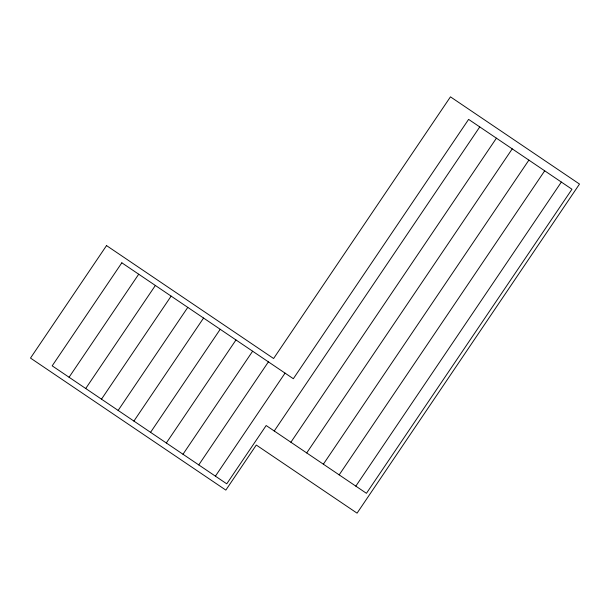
<?xml version="1.0" encoding="UTF-8"?>
<svg xmlns="http://www.w3.org/2000/svg" width="610" height="610" viewBox="0 0 610 610"><rect width="100%" height="100%" fill="white"/><g stroke="black" fill="none" stroke-linecap="round" stroke-linejoin="round"><path stroke-width="0.91" d="M69.067 377.254L138.714 274.21M85.72 388.509L155.367 285.465M101.489 399.169L171.135 296.125M118.142 410.423L187.788 307.379M133.91 421.083L203.557 318.039M150.563 432.337L220.21 329.293M166.332 442.997L235.978 339.953M182.985 454.252L252.631 351.207M198.761 464.911L268.4 361.867M215.406 476.166L285.053 373.122M274.241 430.988L479.765 126.918M290.894 442.242L496.418 138.173M306.708 452.933L512.232 148.863M323.361 464.187L528.885 160.117M339.175 474.877L544.699 170.808M355.828 486.132L561.352 182.062M106.529 245.586L30.5 358.078L225.837 490.104L256.291 445.041L357.063 513.155L579.5 184.06L450.462 96.845L273.6 358.512L106.529 245.586M121.832 262.803L52.185 365.84L226.752 483.829L266.166 425.528L366.442 493.307L571.966 189.237L468.617 119.385L293.334 378.719L121.832 262.803"/></g></svg>
